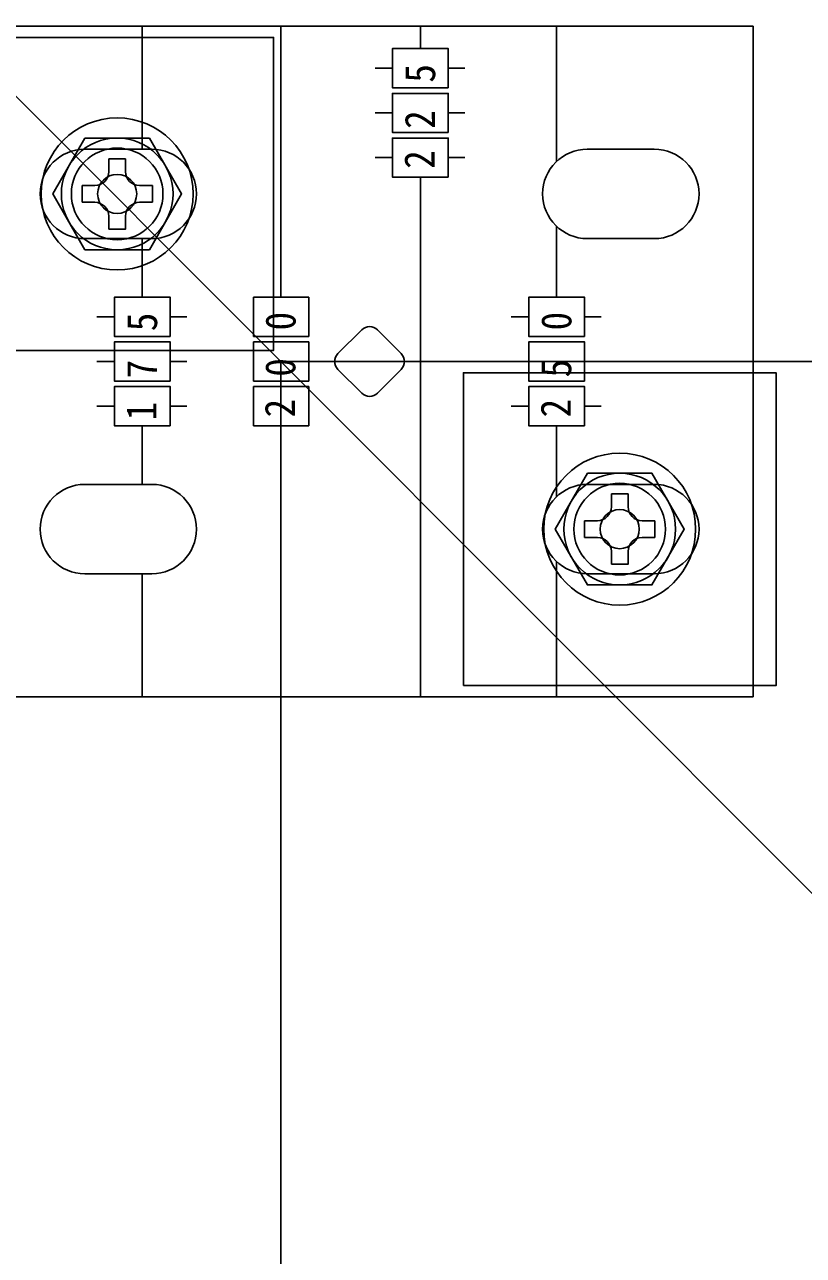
# Model space of a CAD drawing. Units: millimetres, scale not verified. Extents: x -875 to 875, y -1299 to 1293.
# Drawn here: x -218.9 to -149.2, y 806.2 to 916.4 of the extents above; entities that cross this region are included whole.
import ezdxf
from ezdxf.enums import TextEntityAlignment as Align

# ---------------------------------------------------------------- set-up
doc = ezdxf.new("R2010")
doc.units = ezdxf.units.MM
doc.header["$LTSCALE"] = 8
doc.layers.add('0-4_YKK_12', color=2, linetype='Continuous', lineweight=18)
doc.layers.add('0-5_YKK_13', color=4, linetype='Continuous')
doc.layers.add('0-9_YSS_K', color=3, linetype='Continuous')
doc.styles.add('ＭＳ ゴシック', font='')
doc.styles.get('ＭＳ ゴシック').set_extended_font_data('MS Gothic')

msp = doc.modelspace()

# ---------------------------------------------------------------- linework, layer by layer
at = {"layer": '0-4_YKK_12'}
msp.add_line((-296, 986.2), (-96, 786.2), dxfattribs=at)
at = {"layer": '0-5_YKK_13'}
for p, q in [((-294.7, 916.2), (-153.7, 916.2)), ((-208.4, 905.2), (-208.4, 916.2)), ((-196, 891.95), (-196, 916.2)), ((-183.5, 916.2), (-183.5, 914.2)), ((-171.3, 916.2), (-171.3, 904.105)), ((-183.5, 915.235), (-183.5, 914.2)), ((-187.56, 912.45), (-186, 912.45)), ((-181, 912.45), (-179.525, 912.45)), ((-187.56, 908.45), (-186, 908.45)), ((-181, 908.45), (-179.525, 908.45)), ((-207.55, 905.2), (-213.55, 905.2)), ((-211.4, 904.35), (-211.4, 903.2)), ((-211.4, 904.35), (-209.9, 904.35)), ((-209.9, 903.2), (-209.9, 904.35)), ((-187.56, 904.45), (-186, 904.45)), ((-181, 904.45), (-179.525, 904.45)), ((-168.55, 905.2), (-162.55, 905.2)), ((-183.5, 902.746), (-183.5, 901.576)), ((-183.5, 902.7), (-183.5, 856.2)), ((-213.8, 901.95), (-213.8, 900.45)), ((-212.65, 901.95), (-213.8, 901.95)), ((-207.5, 901.95), (-208.65, 901.95)), ((-207.5, 900.45), (-207.5, 901.95)), ((-213.8, 900.45), (-212.65, 900.45)), ((-208.65, 900.45), (-207.5, 900.45)), ((-211.4, 899.2), (-211.4, 898.05)), ((-171.3, 898.295), (-171.3, 891.95)), ((-207.55, 897.2), (-213.55, 897.2)), ((-208.4, 891.95), (-208.4, 897.2)), ((-168.55, 897.2), (-162.55, 897.2)), ((-171.3, 893.95), (-171.3, 891.95)), ((-208.4, 892.985), (-208.4, 891.95)), ((-196, 892.985), (-196, 891.95)), ((-171.3, 892.985), (-171.3, 891.95)), ((-198.45, 888.45), (-198.45, 891.95)), ((-193.5, 891.95), (-198.45, 891.95)), ((-193.5, 891.95), (-193.5, 888.45)), ((-212.46, 890.2), (-210.9, 890.2)), ((-205.9, 890.2), (-204.425, 890.2)), ((-175.36, 890.2), (-173.8, 890.2)), ((-168.8, 890.2), (-167.325, 890.2)), ((-190.878, 886.907), (-188.757, 889.028)), ((-187.343, 889.028), (-185.222, 886.907)), ((-198.45, 888.45), (-193.5, 888.45)), ((-198.45, 884.45), (-198.45, 887.95)), ((-193.5, 887.95), (-198.45, 887.95)), ((-193.5, 887.95), (-193.5, 884.45)), ((-212.46, 886.2), (-210.9, 886.2)), ((-205.9, 886.2), (-204.425, 886.2)), ((-184.929, 886.2), (-153.7, 886.2)), ((-175.36, 886.2), (-173.8, 886.2)), ((-168.8, 886.2), (-167.325, 886.2)), ((-188.757, 883.372), (-190.878, 885.493)), ((-185.222, 885.493), (-187.343, 883.372)), ((-198.45, 884.45), (-193.5, 884.45)), ((-198.45, 880.45), (-198.45, 883.95)), ((-193.5, 883.95), (-198.45, 883.95)), ((-193.5, 883.95), (-193.5, 880.45)), ((-212.46, 882.2), (-210.9, 882.2)), ((-205.9, 882.2), (-204.425, 882.2)), ((-175.36, 882.2), (-173.8, 882.2)), ((-168.8, 882.2), (-167.325, 882.2)), ((-208.4, 880.45), (-208.4, 878.45)), ((-208.4, 880.45), (-208.4, 879.279)), ((-208.4, 880.45), (-208.4, 875.2)), ((-198.45, 880.45), (-193.5, 880.45)), ((-196, 878.45), (-196, 880.45)), ((-196, 880.45), (-196, 879.279)), ((-196, 880.45), (-196, 856.2)), ((-171.3, 880.45), (-171.3, 874.105)), ((-171.3, 880.45), (-171.3, 879.279)), ((-207.55, 875.2), (-213.55, 875.2)), ((-168.55, 875.2), (-162.55, 875.2)), ((-166.4, 874.35), (-166.4, 873.2)), ((-166.4, 874.35), (-164.9, 874.35)), ((-164.9, 873.2), (-164.9, 874.35)), ((-168.8, 871.95), (-168.8, 870.45)), ((-167.65, 871.95), (-168.8, 871.95)), ((-162.5, 871.95), (-163.65, 871.95)), ((-162.5, 870.45), (-162.5, 871.95)), ((-168.8, 870.45), (-167.65, 870.45)), ((-163.65, 870.45), (-162.5, 870.45)), ((-166.4, 869.2), (-166.4, 868.05)), ((-171.3, 868.295), (-171.3, 856.2)), ((-207.55, 867.2), (-213.55, 867.2)), ((-208.4, 867.2), (-208.4, 856.2)), ((-168.55, 867.2), (-162.55, 867.2))]:
    msp.add_line(p, q, dxfattribs=at)
for points in [[(-294.7, 916.2), (-294.7, 856.2), (-153.7, 856.2), (-153.7, 916.2)], [(-211.4, 898.05), (-209.9, 898.05), (-209.9, 899.2)], [(-166.4, 868.05), (-164.9, 868.05), (-164.9, 869.2)]]:
    msp.add_lwpolyline(points, dxfattribs=at)
for points in [[(-224.65, 887.2), (-196.65, 887.2), (-196.65, 915.2), (-224.65, 915.2)], [(-181, 910.7), (-181, 914.2), (-186, 914.2), (-186, 910.7)], [(-181, 906.7), (-181, 910.2), (-186, 910.2), (-186, 906.7)], [(-213.537, 906.2), (-216.424, 901.2), (-213.537, 896.2), (-207.763, 896.2), (-204.876, 901.2), (-207.763, 906.2)], [(-181, 902.7), (-181, 906.2), (-186, 906.2), (-186, 902.7)], [(-205.9, 888.45), (-205.9, 891.95), (-210.9, 891.95), (-210.9, 888.45)], [(-168.8, 888.45), (-168.8, 891.95), (-173.8, 891.95), (-173.8, 888.45)], [(-205.9, 884.45), (-205.9, 887.95), (-210.9, 887.95), (-210.9, 884.45)], [(-168.8, 884.45), (-168.8, 887.95), (-173.8, 887.95), (-173.8, 884.45)], [(-179.65, 857.2), (-151.65, 857.2), (-151.65, 885.2), (-179.65, 885.2)], [(-205.9, 880.45), (-205.9, 883.95), (-210.9, 883.95), (-210.9, 880.45)], [(-168.8, 880.45), (-168.8, 883.95), (-173.8, 883.95), (-173.8, 880.45)], [(-168.537, 876.2), (-171.424, 871.2), (-168.537, 866.2), (-162.763, 866.2), (-159.876, 871.2), (-162.763, 876.2)]]:
    msp.add_lwpolyline(points, close=True, dxfattribs=at)
for centre, radius in [((-210.65, 901.2), 6.8), ((-210.65, 901.2), 5), ((-210.65, 901.2), 4.1), ((-210.65, 901.2), 1.75), ((-165.65, 871.2), 6.8), ((-165.65, 871.2), 5), ((-165.65, 871.2), 4.1), ((-165.65, 871.2), 1.75)]:
    msp.add_circle(centre, radius, dxfattribs=at)
for centre, radius, start, end in [((-213.55, 901.2), 4, 90, 270), ((-207.55, 901.2), 4, 270, 90), ((-168.55, 901.2), 4, 90, 270), ((-162.55, 901.2), 4, 270, 90), ((-212.65, 903.2), 1.25, 270, 0), ((-208.65, 903.2), 1.25, 180, 270), ((-212.65, 899.2), 1.25, 0, 90), ((-208.65, 899.2), 1.25, 90, 180), ((-188.05, 888.321), 1, 45, 135), ((-190.171, 886.2), 1, 135, 225), ((-185.929, 886.2), 1, 315, 45), ((-188.05, 884.079), 1, 225, 315), ((-213.55, 871.2), 4, 90, 270), ((-207.55, 871.2), 4, 270, 90), ((-168.55, 871.2), 4, 90, 270), ((-162.55, 871.2), 4, 270, 90), ((-167.65, 873.2), 1.25, 270, 0), ((-163.65, 873.2), 1.25, 180, 270), ((-167.65, 869.2), 1.25, 0, 90), ((-163.65, 869.2), 1.25, 90, 180)]:
    msp.add_arc(centre, radius, start, end, dxfattribs=at)
at = {"layer": '0-9_YSS_K'}
for p, q in [((-196, 33.2), (-196, 886.2)), ((-196, 886.2), (828.228, 886.2))]:
    msp.add_line(p, q, dxfattribs=at)

# ---------------------------------------------------------------- texts
at = {"layer": '0-5_YKK_13', "style": 'ＭＳ ゴシック', "width": 0.9}
for s, p in [('5', (-181.36, 911.157)), ('2', (-181.378, 907.02)), ('2', (-181.418, 903.444)), ('5', (-206.26, 888.907)), ('0', (-193.86, 888.982)), ('0', (-169.16, 888.982)), ('7', (-206.278, 884.695)), ('0', (-193.878, 884.845)), ('5', (-169.178, 884.77)), ('1', (-206.318, 880.932)), ('2', (-193.918, 881.194)), ('2', (-169.218, 881.194))]:
    msp.add_text(s, height=2.711, rotation=90, dxfattribs=at).set_placement(p, align=Align.BOTTOM_LEFT)

doc.saveas('drawing.dxf')
